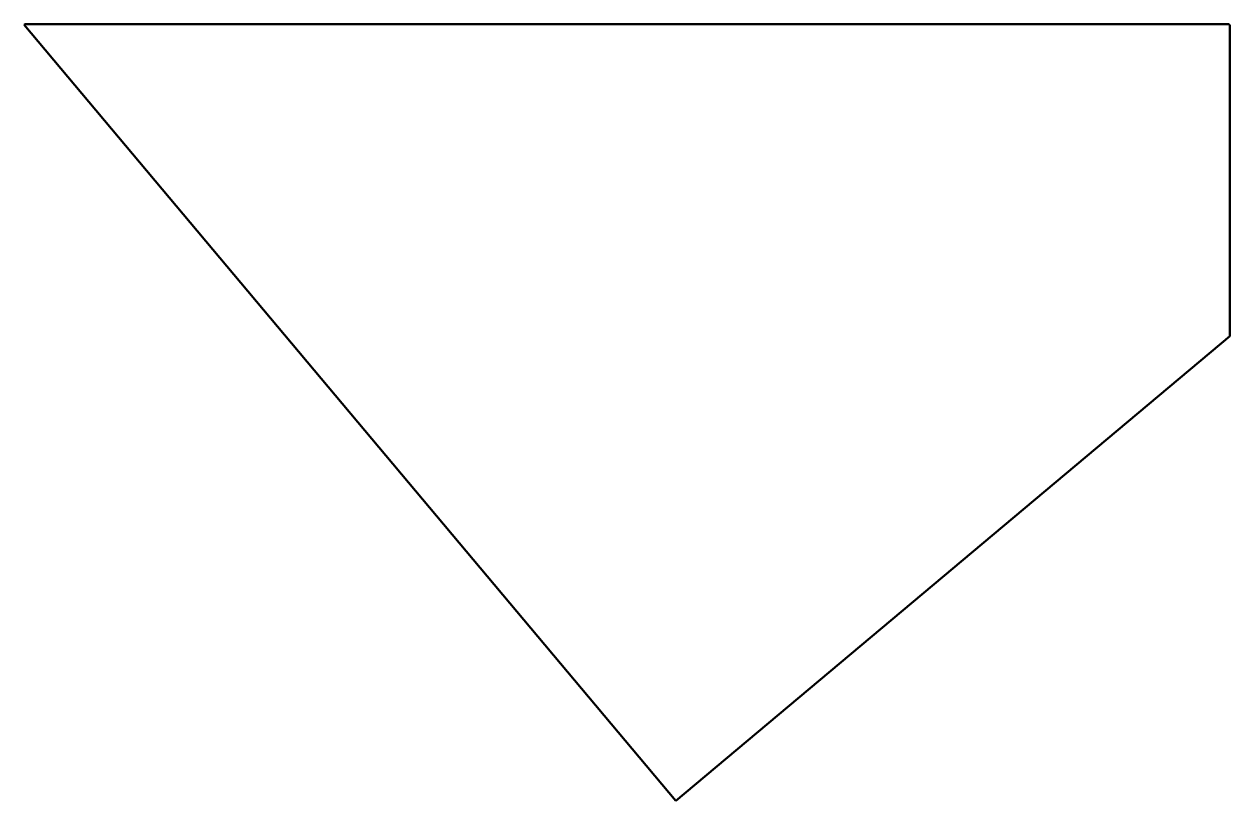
# Model space of a CAD drawing. Header units: millimetres. Extents: x 0 to 1536, y 0 to 990.
import ezdxf

# ---------------------------------------------------------------- set-up
doc = ezdxf.new("R2010")
doc.units = ezdxf.units.MM
doc.layers.add('IV_OUTER_PROFILE', color=7, linetype='Continuous', lineweight=50)

msp = doc.modelspace()

# ---------------------------------------------------------------- linework, layer by layer
at = {"layer": 'IV_OUTER_PROFILE'}
for p, q in [((0, 989.2), (1, 990)), ((0, 989.2), (830, 0)), ((1534.5, 990), (1, 990)), ((1534.5, 990), (1535.8, 988.5)), ((1535.8, 592.2), (1535.8, 988.5)), ((830, 0), (1535.8, 592.2))]:
    msp.add_line(p, q, dxfattribs=at)

doc.saveas('drawing.dxf')
